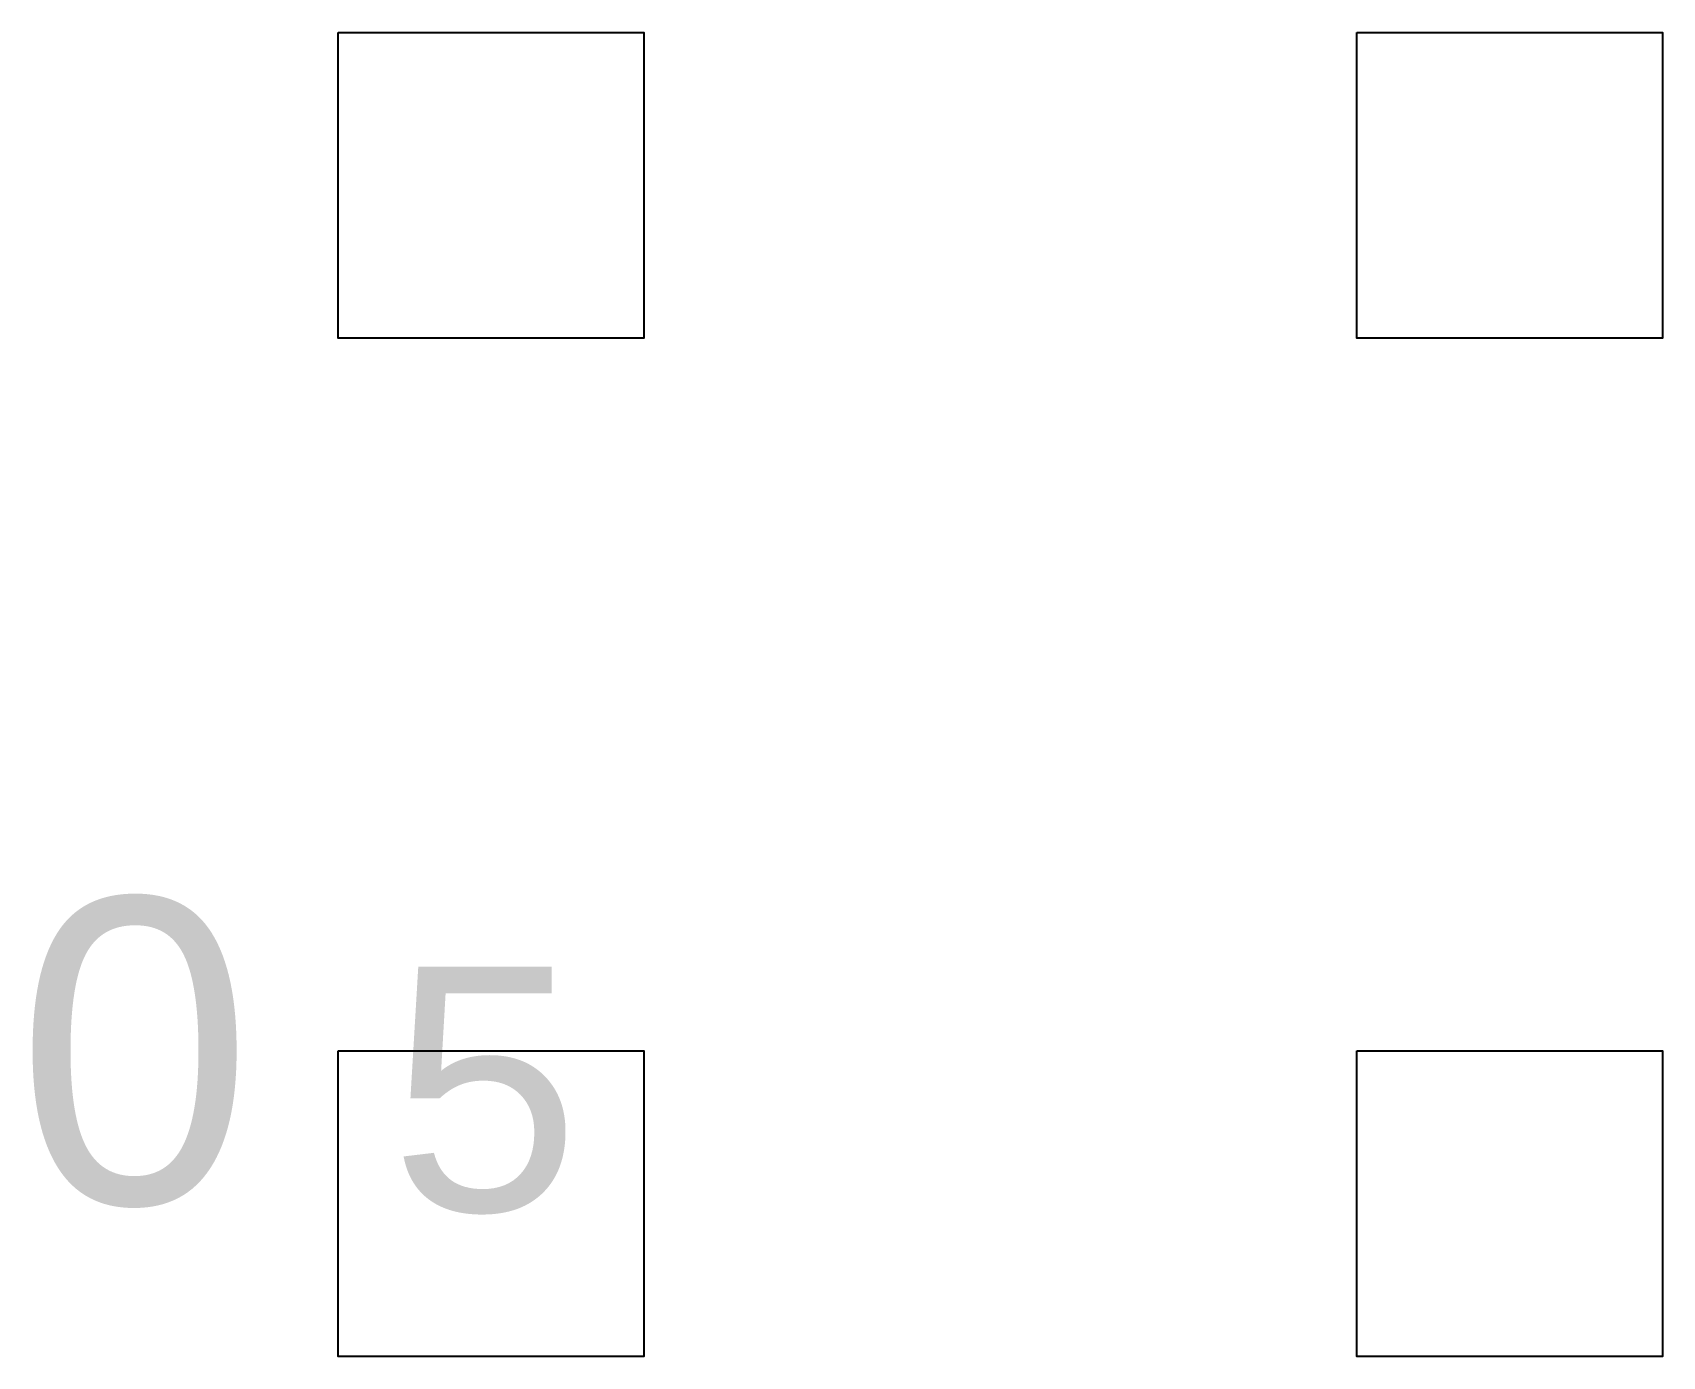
# Model space of a CAD drawing. Header units: inches. Extents: x 810 to 970, y 410 to 540.
import ezdxf
from ezdxf.enums import TextEntityAlignment as Align

# ---------------------------------------------------------------- set-up
doc = ezdxf.new("R2010")
doc.units = ezdxf.units.IN
doc.layers.get('0').update_dxf_attribs({"lineweight": 25, "true_color": 0xffffff})
doc.layers.add('z_annotations_thick', color=253, linetype='Continuous', lineweight=200, true_color=0xa0a0a4)
doc.styles.add('textstyle11', font='')
doc.styles.add('textstyle18', font='')
doc.styles.add('textstyle19', font='')
doc.styles.get('textstyle11').set_extended_font_data('Arial')
doc.styles.get('textstyle18').set_extended_font_data('Arial')
doc.styles.get('textstyle19').set_extended_font_data('Arial')

# ---------------------------------------------------------------- blocks, each defined once
blk = doc.blocks.new('block_0')
at = {"flags": 128}
blk.add_lwpolyline([(0, 10), (10, 10), (10, 0), (0, 0)], close=True, dxfattribs=at)
at = {"style": 'textstyle11'}
blk.add_attdef('0', text='', height=8, dxfattribs=at).set_placement((5, 5), align=Align.MIDDLE_CENTER)

msp = doc.modelspace()

# ---------------------------------------------------------------- block references
ref = msp.add_blockref('block_0', (840, 410), dxfattribs=dict(xscale=3, yscale=3, row_count=2, column_count=2, row_spacing=100, column_spacing=100))
ref.add_attrib('0', '5', dxfattribs={"height": 24, "style": 'textstyle19'}).set_placement((854.39, 436.27), align=Align.MIDDLE_CENTER)

# ---------------------------------------------------------------- texts
at = {"layer": 'z_annotations_thick', "style": 'textstyle18'}
msp.add_text('0', height=30, dxfattribs=at).set_placement((820, 440), align=Align.MIDDLE_CENTER)

doc.saveas('drawing.dxf')
